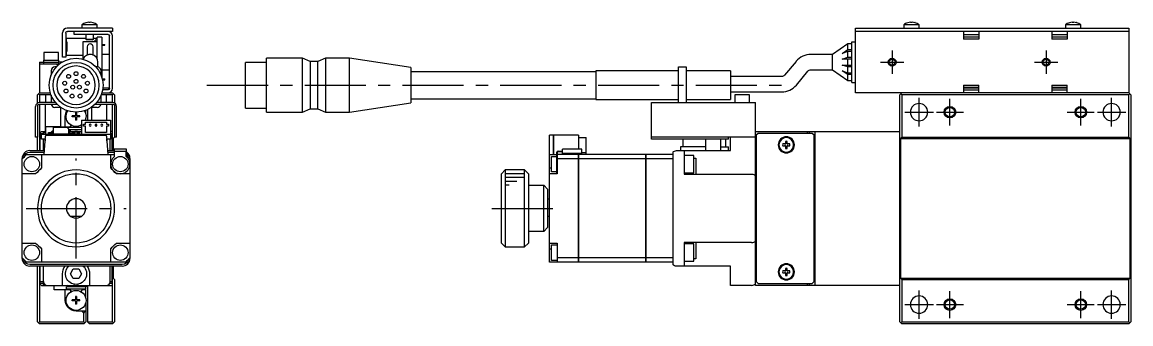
# Model space of a CAD drawing. Extents: x -1 to 606, y -8 to 221.
# Drawn here: x 318 to 606, y 68 to 146.4 of the extents above; entities that cross this region are included whole.
import ezdxf

# ---------------------------------------------------------------- set-up
doc = ezdxf.new("R2010")
doc.units = 0
doc.header["$LTSCALE"] = 0.5
doc.linetypes.add('CENTER', pattern=[50.8, 31.75, -6.35, 6.35, -6.35])
for name, color, linetype in [('MSM_CENTER', 1, 'CENTER'), ('MSM_CONTINUOUS', 7, 'CONTINUOUS'), ('MSM_NARROW', 5, 'CONTINUOUS')]:
    doc.layers.add(name, color=color, linetype=linetype)

msp = doc.modelspace()

# ---------------------------------------------------------------- linework, layer by layer
at = {"layer": 'MSM_CENTER'}
for p, q in [((544, 139), (544, 133)), ((584, 139), (584, 133)), ((541, 136), (547, 136)), ((581, 136), (587, 136)), ((366, 130), (516, 130)), ((551, 119.3), (551, 126.7)), ((559, 119.5), (559, 126.5)), ((593, 119.5), (593, 126.5)), ((601, 119.3), (601, 126.7)), ((547.3, 123), (554.7, 123)), ((555.5, 123), (562.5, 123)), ((589.5, 123), (596.5, 123)), ((597.3, 123), (604.7, 123)), ((332, 85), (332, 111)), ((319, 98), (345, 98)), ((440, 98), (458, 98)), ((551, 69.3), (551, 76.7)), ((559, 69.5), (559, 76.5)), ((593, 69.5), (593, 76.5)), ((601, 69.3), (601, 76.7)), ((547.3, 73), (554.7, 73)), ((555.5, 73), (562.5, 73)), ((589.5, 73), (596.5, 73)), ((597.3, 73), (604.7, 73))]:
    msp.add_line(p, q, dxfattribs=at)
at = {"layer": 'MSM_CONTINUOUS'}
for p, q in [((341.5, 144.8), (329.7, 144.8)), ((341.5, 144), (329.8, 144)), ((331.5, 143.2), (331.5, 144)), ((333.5, 145.7), (333.5, 144.8)), ((337.5, 145.7), (333.5, 145.7)), ((334.57, 146.26), (334.55, 146.26)), ((335.3, 146.26), (335.3, 146.39)), ((335.7, 146.26), (335.3, 146.26)), ((335.7, 146.39), (335.7, 146.26)), ((336.45, 146.26), (336.43, 146.26)), ((337.5, 144.8), (337.5, 145.7)), ((341.5, 144.8), (341.5, 144)), ((534.5, 128), (534.5, 144.8)), ((534.5, 144.8), (605.5, 144.8)), ((605.5, 144), (534.5, 144)), ((547, 145.7), (547, 144.8)), ((551, 145.7), (547, 145.7)), ((548.07, 146.26), (548.05, 146.26)), ((548.8, 146.26), (548.8, 146.39)), ((549.2, 146.26), (548.8, 146.26)), ((549.2, 146.39), (549.2, 146.26)), ((549.95, 146.26), (549.93, 146.26)), ((551, 144.8), (551, 145.7)), ((562.5, 144), (562.5, 142)), ((566.5, 144), (566.5, 142)), ((585.5, 144), (585.5, 142)), ((589, 145.7), (589, 144.8)), ((593, 145.7), (589, 145.7)), ((589.5, 144), (589.5, 142)), ((590.07, 146.26), (590.05, 146.26)), ((590.8, 146.26), (590.8, 146.39)), ((591.2, 146.26), (590.8, 146.26)), ((591.2, 146.39), (591.2, 146.26)), ((591.95, 146.26), (591.93, 146.26)), ((593, 144.8), (593, 145.7)), ((605.5, 144.8), (605.5, 128)), ((328.5, 137.3), (328.5, 143.6)), ((329.3, 143.5), (329.3, 137.3)), ((329.5, 142.25), (334.5, 142.25)), ((329.5, 141.25), (329.5, 142.25)), ((329.5, 141.25), (329.6, 141.25)), ((329.6, 141.25), (329.6, 138.75)), ((340.3, 143.2), (331.5, 143.2)), ((333.8, 141.25), (333.8, 136.76)), ((337.5, 141.25), (333.8, 141.25)), ((334.5, 143.2), (334.5, 142)), ((334.5, 142), (334.7, 141.8)), ((334.5, 142), (336.5, 142)), ((336.3, 141.8), (334.7, 141.8)), ((336.3, 141.8), (336.5, 142)), ((336.5, 142), (336.5, 143.2)), ((336.5, 142.25), (337.5, 142.25)), ((337.5, 141.7), (336.95, 141.7)), ((336.95, 141.25), (336.95, 141.7)), ((337.5, 136.76), (337.5, 142.5)), ((338.7, 142.5), (337.5, 142.5)), ((338.7, 142.5), (338.7, 132.03)), ((340.7, 129.2), (340.7, 142.8)), ((341.5, 129.2), (341.5, 142.8)), ((533.5, 141.25), (534.5, 141.25)), ((533.5, 130.75), (533.5, 141.25)), ((562.5, 143.2), (566.5, 143.2)), ((566.5, 142.5), (562.5, 142.5)), ((566.5, 142), (562.5, 142)), ((585.5, 143.2), (589.5, 143.2)), ((589.5, 142.5), (585.5, 142.5)), ((589.5, 142), (585.5, 142)), ((323.6, 138.5), (323.6, 136.5)), ((327.4, 138.5), (323.6, 138.5)), ((327.4, 136.5), (327.4, 138.5)), ((329.6, 140.45), (329.5, 140.45)), ((329.5, 140.45), (329.5, 139.55)), ((329.6, 140.07), (329.5, 140.07)), ((329.6, 139.92), (329.5, 139.92)), ((329.6, 139.55), (329.5, 139.55)), ((329.5, 137.75), (329.5, 138.75)), ((329.5, 138.75), (329.6, 138.75)), ((334.9, 140), (334.9, 137.85)), ((336.4, 137.85), (336.4, 140)), ((338.7, 140.62), (339.5, 140.62)), ((338.7, 140.37), (339.5, 140.37)), ((339.5, 140.37), (339.5, 140.62)), ((532.5, 140.75), (528.5, 138)), ((531.05, 138.25), (532.5, 139.25)), ((532.5, 138.75), (531.05, 138.25)), ((533.5, 140.75), (532.5, 140.75)), ((532.5, 139.25), (532.5, 140.75)), ((532.5, 139.25), (533.5, 139.25)), ((533.5, 138.75), (532.5, 138.75)), ((532.5, 137.25), (532.5, 138.75)), ((322.5, 136), (322.5, 128)), ((322.5, 136), (323.5, 136)), ((327.67, 135.5), (322.5, 135.5)), ((323.5, 136.5), (323.5, 135.5)), ((323.5, 136.5), (327.5, 136.5)), ((323.5, 136), (327.5, 136)), ((327, 135.5), (327.31, 135.19)), ((327.5, 135.36), (327.5, 136.5)), ((328.39, 136), (327.5, 136)), ((329.3, 137.3), (328.5, 137.3)), ((333.8, 137.75), (329.5, 137.75)), ((337.65, 134.74), (337.65, 136)), ((340.7, 138), (338.7, 138)), ((381.5, 135.95), (376, 135.95)), ((376, 124.05), (376, 135.95)), ((390.8, 137), (381.5, 137)), ((381.5, 123), (381.5, 137)), ((392.8, 136.15), (390.8, 137)), ((390.8, 123), (390.8, 137)), ((394.8, 136.15), (392.8, 136.15)), ((392.8, 136.15), (392.8, 123.85)), ((396.8, 137), (394.8, 136.15)), ((394.8, 123.85), (394.8, 136.15)), ((403, 137), (396.8, 137)), ((396.8, 137), (396.8, 123)), ((419, 134.57), (403, 137)), ((403, 123), (403, 137)), ((519.07, 136.21), (516.05, 132.61)), ((528.5, 138), (522.9, 138)), ((528.5, 134), (528.5, 138)), ((531.05, 136.75), (532.5, 137.25)), ((533.5, 136.75), (531.05, 136.75)), ((532.5, 137.25), (533.5, 137.25)), ((532.5, 135.25), (532.5, 136.75)), ((325.5, 133.75), (325.5, 132.6)), ((326.86, 134.75), (326.5, 134.75)), ((337.5, 134.75), (337.14, 134.75)), ((338.5, 132.6), (338.5, 133.75)), ((338.7, 134), (340.7, 134)), ((419, 134.57), (419, 125.43)), ((467, 133.5), (419, 133.5)), ((488.5, 133.75), (467, 133.75)), ((467, 133.75), (467, 126.25)), ((488.5, 134.75), (490.5, 134.75)), ((488.5, 125.5), (488.5, 134.75)), ((490.5, 134.75), (490.5, 125.5)), ((502, 133.75), (490.5, 133.75)), ((502, 133.75), (502, 126.25)), ((519.11, 130.04), (522.13, 133.64)), ((522.9, 134), (528.5, 134)), ((528.5, 134), (532.5, 131.25)), ((531.05, 135.25), (533.5, 135.25)), ((532.5, 134.75), (531.05, 135.25)), ((531.05, 133.75), (532.5, 133.25)), ((532.5, 132.75), (531.05, 133.75)), ((533.5, 134.75), (532.5, 134.75)), ((532.5, 133.25), (532.5, 134.75)), ((532.5, 133.25), (533.5, 133.25)), ((533.5, 132.75), (532.5, 132.75)), ((532.5, 131.25), (532.5, 132.75)), ((338.81, 131.62), (339.5, 131.62)), ((338.86, 131.37), (339.5, 131.37)), ((339.5, 131.37), (339.5, 131.62)), ((515.28, 132.25), (502, 132.25)), ((532.5, 131.25), (533.5, 131.25)), ((533.5, 130.75), (534.5, 130.75)), ((562.5, 130), (566.5, 130)), ((562.5, 130), (562.5, 128)), ((566.5, 128), (566.5, 130)), ((585.5, 130), (589.5, 130)), ((585.5, 130), (585.5, 128)), ((589.5, 128), (589.5, 130)), ((322, 127.5), (322.25, 127.75)), ((322, 125.37), (322, 127.5)), ((322.25, 127.75), (322.5, 128)), ((322.5, 127.5), (322.25, 127.75)), ((322.5, 128), (325.29, 128)), ((322.5, 127.5), (322.5, 125.5)), ((324.1, 127.5), (322.5, 127.5)), ((324.1, 127.5), (324.1, 125.5)), ((325.46, 127.5), (324.1, 127.5)), ((325.5, 127.4), (325.5, 125.5)), ((338.5, 125.5), (338.5, 127.4)), ((339.9, 127.5), (338.54, 127.5)), ((338.71, 128), (341.5, 128)), ((340.3, 128.8), (338.9, 128.8)), ((338.96, 129.3), (340.5, 129.3)), ((339.9, 125.5), (339.9, 127.5)), ((341.5, 127.5), (339.9, 127.5)), ((340.5, 128.85), (340.5, 129.3)), ((341.5, 128), (341.75, 127.75)), ((341.75, 127.75), (341.5, 127.5)), ((341.5, 125.5), (341.5, 127.5)), ((341.75, 127.75), (342, 127.5)), ((342, 127.5), (342, 125.37)), ((502, 128.25), (515.28, 128.25)), ((503.1, 127.5), (503.1, 125.5)), ((506.9, 127.5), (503.1, 127.5)), ((506.9, 125.5), (506.9, 127.5)), ((605.5, 128), (534.5, 128)), ((546.25, 127.75), (546, 127.5)), ((546, 68.5), (546, 127.5)), ((546.5, 128), (546.25, 127.75)), ((546.25, 127.75), (546.5, 127.5)), ((546.5, 127.5), (546.5, 116.5)), ((605.5, 127.5), (546.5, 127.5)), ((562.5, 129.5), (566.5, 129.5)), ((562.5, 129.3), (566.5, 129.3)), ((562.5, 128.8), (566.5, 128.8)), ((585.5, 129.5), (589.5, 129.5)), ((585.5, 129.3), (589.5, 129.3)), ((585.5, 128.8), (589.5, 128.8)), ((605.75, 127.75), (605.5, 128)), ((605.5, 127.5), (605.75, 127.75)), ((605.5, 116.5), (605.5, 127.5)), ((606, 127.5), (605.75, 127.75)), ((606, 127.5), (606, 68.5)), ((321.5, 116.5), (321.5, 124.5)), ((322, 124.8), (322, 116.5)), ((327.1, 125), (322.2, 125)), ((326.64, 125.5), (322.5, 125.5)), ((322.5, 125), (322.5, 113)), ((324, 125), (324, 118)), ((326.5, 125.5), (326.5, 125.67)), ((328.01, 124.25), (326.5, 124.25)), ((328, 119.08), (328, 124.25)), ((337.5, 124.25), (335.99, 124.25)), ((336, 124.25), (336, 120.9)), ((341.8, 125), (336.9, 125)), ((341.5, 125.5), (337.36, 125.5)), ((337.5, 125.67), (337.5, 125.5)), ((340, 120.9), (340, 125)), ((341.5, 113), (341.5, 125)), ((342, 124.8), (342, 116.5)), ((342.5, 116.5), (342.5, 124.5)), ((376, 124.05), (381.5, 124.05)), ((390.8, 123), (392.8, 123.85)), ((392.8, 123.85), (394.8, 123.85)), ((394.8, 123.85), (396.8, 123)), ((403, 123), (419, 125.43)), ((419, 126.5), (467, 126.5)), ((467, 126.25), (488.5, 126.25)), ((481.5, 116), (481.5, 125.5)), ((481.5, 125.5), (508.5, 125.5)), ((490.5, 126.25), (502, 126.25)), ((508.5, 78), (508.5, 125.5)), ((329.2, 119.2), (329.2, 121.9)), ((331, 121.75), (331, 122.04)), ((331.79, 122.04), (331, 122.04)), ((331.79, 121.75), (331, 121.75)), ((331.53, 122.04), (331.53, 121.75)), ((332.14, 122.9), (331.85, 122.9)), ((331.85, 122.9), (331.85, 122.1)), ((332.14, 122.37), (331.85, 122.37)), ((331.85, 121.69), (331.85, 120.9)), ((331.85, 121.43), (332.14, 121.43)), ((332.14, 122.9), (332.14, 122.1)), ((332.14, 121.69), (332.14, 120.9)), ((333, 122.04), (332.2, 122.04)), ((333, 121.75), (332.2, 121.75)), ((332.47, 122.04), (332.47, 121.75)), ((333, 121.75), (333, 122.04)), ((334.5, 122.61), (334.5, 123.46)), ((334.5, 120.9), (334.5, 121.19)), ((335, 123.68), (335, 120.9)), ((381.5, 123), (390.8, 123)), ((396.8, 123), (403, 123)), ((324.1, 119.2), (324.1, 117.2)), ((327.9, 119.2), (324.1, 119.2)), ((326.1, 118.19), (325.99, 118.19)), ((326.1, 117.4), (326.1, 118.98)), ((326.2, 119.08), (329.58, 119.08)), ((327.9, 119.08), (327.9, 119.2)), ((328, 119.2), (330.45, 119.2)), ((329.65, 119.05), (329.97, 118.73)), ((333.43, 119), (329.7, 119)), ((330, 118.66), (330, 117.4)), ((333.43, 118.4), (330, 118.4)), ((330, 118.2), (330, 118.19)), ((330.45, 118.2), (330, 118.2)), ((330, 118.2), (330, 118.2)), ((330.11, 118.19), (330, 118.19)), ((330.45, 119.2), (330.62, 119.5)), ((330.45, 118.2), (330.57, 118)), ((332.14, 120.9), (331.85, 120.9)), ((333.38, 119.5), (333.43, 119.42)), ((333.43, 120.9), (333.43, 117.2)), ((333.43, 120.9), (340.93, 120.9)), ((333.93, 119.35), (333.93, 119.85)), ((333.93, 119.85), (334.43, 119.85)), ((334.43, 119.35), (333.93, 119.35)), ((334.43, 120.4), (339.93, 120.4)), ((334.43, 119.85), (334.43, 120.4)), ((334.43, 117.7), (334.43, 119.35)), ((339.93, 120.4), (339.93, 119.85)), ((339.93, 119.85), (340.43, 119.85)), ((339.93, 119.35), (339.93, 117.7)), ((340.43, 119.35), (339.93, 119.35)), ((340.43, 119.85), (340.43, 119.35)), ((340.93, 120.9), (340.93, 117.2)), ((322, 116.5), (321.5, 116.5)), ((322, 113), (322, 116.5)), ((323, 118), (322.5, 117.5)), ((322.7, 117.5), (323.5, 117.5)), ((322.7, 113), (322.7, 117.5)), ((323, 117), (322.7, 117)), ((323, 118), (324, 118)), ((341, 117.2), (323, 117.2)), ((323, 116), (323, 117.2)), ((324.03, 116), (323, 116)), ((323.5, 117.2), (323.5, 118)), ((323.5, 113), (323.5, 116)), ((323.75, 112), (324.08, 116.72)), ((324, 118), (324.1, 118)), ((324, 116), (324, 115.58)), ((324.38, 117), (339.62, 117)), ((324.83, 117.75), (325.66, 117.75)), ((324.83, 117.2), (324.83, 117.75)), ((325.05, 117.2), (325.05, 117.43)), ((325.56, 117.43), (325.05, 117.43)), ((325.3, 117.2), (325.3, 117.43)), ((325.36, 117.2), (325.36, 117.43)), ((325.66, 117.53), (325.66, 117.86)), ((325.78, 117.2), (325.78, 117.28)), ((325.89, 117.86), (325.89, 117.53)), ((325.89, 117.75), (326.1, 117.75)), ((326.1, 117.96), (325.99, 117.96)), ((329.9, 117.3), (326.2, 117.3)), ((327.78, 117.2), (327.78, 117.3)), ((327.9, 117.2), (327.9, 117.3)), ((328.5, 117.3), (328.5, 117.2)), ((329.31, 117.2), (329.31, 117.3)), ((330.11, 117.96), (330, 117.96)), ((330, 117.75), (330.21, 117.75)), ((330, 117.63), (330.21, 117.63)), ((330.21, 117.86), (330.21, 117.53)), ((330.41, 118), (333.43, 118)), ((330.44, 117.53), (330.44, 117.86)), ((330.44, 117.75), (330.5, 117.75)), ((330.44, 117.63), (330.5, 117.63)), ((330.5, 117.44), (330.5, 118)), ((330.5, 117.2), (330.5, 117.2)), ((330.54, 117.43), (331.05, 117.43)), ((330.73, 117.43), (330.73, 117.2)), ((330.8, 117.43), (330.8, 117.2)), ((331, 117.43), (331, 118)), ((331, 117.75), (331.75, 117.75)), ((331, 117.63), (331.75, 117.63)), ((331.05, 117.43), (331.05, 117.2)), ((331.75, 117.2), (331.75, 118)), ((332.25, 117.2), (332.25, 118)), ((332.25, 117.75), (333, 117.75)), ((332.25, 117.63), (333, 117.63)), ((333, 117.2), (333, 118)), ((339.93, 117.7), (334.43, 117.7)), ((339.92, 116.72), (340.25, 112)), ((341, 116), (339.97, 116)), ((340, 115.58), (340, 116)), ((340.9, 113), (340.9, 116)), ((341.5, 118), (340.93, 118)), ((340.93, 117.5), (341.3, 117.5)), ((341, 116), (341, 117.2)), ((341.3, 117), (341, 117)), ((341.3, 117.5), (341.3, 113)), ((342, 116.5), (341.65, 116.15)), ((341.65, 116.15), (341.65, 113)), ((342.5, 116.5), (342, 116.5)), ((455, 84), (455, 117)), ((456, 117), (455, 117)), ((456, 112), (456, 117)), ((456, 116.99), (456.01, 116.99)), ((456.01, 117), (456.01, 112)), ((462.5, 117), (456.01, 117)), ((462.5, 117), (462.5, 113.4)), ((462.5, 116.4), (464.5, 116.4)), ((462.5, 116), (462.51, 116)), ((462.51, 116), (462.51, 113.4)), ((464.5, 112), (464.5, 116.4)), ((508.5, 116.5), (481.5, 116.5)), ((501.5, 116), (481.5, 116)), ((489.75, 114), (489.75, 116)), ((495.5, 116), (495.5, 113)), ((499.5, 113), (499.5, 116)), ((500.75, 114), (500.75, 116)), ((501.5, 116), (501.5, 116.5)), ((502, 113), (502, 116.5)), ((508.5, 118), (546, 118)), ((509.2, 117.5), (508.7, 117)), ((508.7, 117), (508.7, 79)), ((523.2, 117.5), (509.2, 117.5)), ((516.26, 115.42), (516.26, 114.74)), ((516.74, 114.74), (516.74, 115.42)), ((522, 117.5), (522, 118)), ((522.5, 117.5), (522.5, 118)), ((523.7, 117), (523.2, 117.5)), ((523.7, 79), (523.7, 117)), ((524, 78), (524, 118)), ((546.5, 116.5), (546.15, 116.15)), ((546.15, 116.15), (546.15, 79.85)), ((546.15, 116.15), (605.85, 116.15)), ((546.5, 116.5), (605.5, 116.5)), ((605.85, 116.15), (605.5, 116.5)), ((605.85, 79.85), (605.85, 116.15)), ((320, 113), (323.82, 113)), ((320, 112.62), (323.79, 112.62)), ((340.18, 113), (341.9, 113)), ((340.21, 112.62), (341.9, 112.62)), ((345.1, 113.4), (341.9, 113.4)), ((341.9, 113.4), (341.9, 112.3)), ((342, 112.9), (345, 112.9)), ((342, 111.5), (342, 112.9)), ((345, 111.5), (345, 112.9)), ((345.1, 112.3), (345.1, 113.4)), ((456.9, 107), (456.9, 112.6)), ((457, 112.6), (457, 107)), ((457.2, 112.9), (458.4, 112.9)), ((457.2, 112.8), (458.4, 112.8)), ((463.4, 113.4), (458.4, 113.4)), ((458.4, 112.3), (458.4, 113.4)), ((463.4, 112.3), (463.4, 113.4)), ((463.4, 112.5), (464.5, 112.5)), ((487, 112.62), (487, 83.38)), ((488, 113), (502, 113)), ((489, 114), (489, 113)), ((495.5, 114), (489, 114)), ((490, 113), (490, 106.9)), ((499.5, 114), (501.5, 114)), ((501.5, 113), (501.5, 114)), ((508.7, 112.5), (508.5, 112.5)), ((516.26, 114.74), (515.58, 114.74)), ((515.58, 114.26), (516.26, 114.26)), ((516.26, 114.26), (516.26, 113.58)), ((517.42, 114.74), (516.74, 114.74)), ((516.74, 113.58), (516.74, 114.26)), ((516.74, 114.26), (517.42, 114.26)), ((523.7, 112.5), (524, 112.5)), ((318, 85), (318, 111)), ((319.15, 112), (342, 112)), ((323, 112), (323, 108.5)), ((341, 108.5), (341, 112)), ((341.9, 112.3), (342, 112.3)), ((345, 112.3), (345.1, 112.3)), ((346, 111), (346, 85)), ((455, 112), (456.9, 112)), ((455.5, 107.5), (455.5, 111.5)), ((455.5, 111.5), (457, 111.5)), ((462.5, 112), (457, 112)), ((462.5, 110.85), (457, 110.85)), ((463.4, 112.3), (458.4, 112.3)), ((462.5, 84), (462.5, 112.3)), ((462.5, 111.99), (462.51, 111.99)), ((462.5, 110.84), (462.51, 110.84)), ((462.51, 112.3), (462.51, 84)), ((480, 112), (462.51, 112)), ((480, 110.85), (462.51, 110.85)), ((480, 84), (480, 112)), ((480, 111.99), (480.01, 111.99)), ((480, 110.84), (480.01, 110.84)), ((480.01, 112), (480.01, 84)), ((487, 112), (480.01, 112)), ((487, 110.85), (480.01, 110.85)), ((492.5, 111.75), (490, 111.75)), ((492.5, 107.25), (492.5, 111.75)), ((492.5, 111.08), (493, 111.08)), ((493, 111.08), (493, 106.9)), ((524, 111.75), (523.7, 111.75)), ((321.5, 107), (318, 107)), ((346, 107), (342.5, 107)), ((443.5, 108), (442.5, 107)), ((442.5, 89), (442.5, 107)), ((448.5, 108), (443.5, 108)), ((443.5, 108), (443.5, 88)), ((449.5, 107), (448.5, 108)), ((448.5, 88), (448.5, 108)), ((449.5, 107), (449.5, 89)), ((455, 108.5), (455.5, 108.5)), ((457, 107), (455, 107)), ((456.9, 107.5), (455.5, 107.5)), ((490, 107.25), (492.5, 107.25)), ((490, 106.9), (507.5, 106.9)), ((508.7, 108), (508.5, 108)), ((508.7, 107), (508.5, 107)), ((449.5, 104), (453.5, 104)), ((454.5, 103), (453.5, 104)), ((453.5, 92), (453.5, 104)), ((508.7, 105.5), (508.5, 105.5)), ((523.7, 106.25), (524, 106.25)), ((454.5, 103), (454.5, 93)), ((523.8, 103), (523.7, 103)), ((524, 102.8), (523.8, 103)), ((523.8, 93), (523.8, 103)), ((454.5, 100.5), (455, 100.5)), ((330.5, 96), (333.5, 96)), ((454.5, 96), (455, 96)), ((453.5, 92), (454.5, 93)), ((523.7, 93), (523.8, 93)), ((523.8, 93), (524, 93.2)), ((453.5, 92), (449.5, 92)), ((508.5, 90.5), (508.7, 90.5)), ((524, 89.75), (523.7, 89.75)), ((318, 89), (321.5, 89)), ((323, 87.5), (323, 84)), ((341, 84), (341, 87.5)), ((342.5, 89), (346, 89)), ((442.5, 89), (443.5, 88)), ((443.5, 88), (448.5, 88)), ((448.5, 88), (449.5, 89)), ((455, 89), (457, 89)), ((455, 87.5), (455.5, 87.5)), ((455.5, 88.5), (457, 88.5)), ((455.5, 84.5), (455.5, 88.5)), ((457, 89), (457, 84)), ((490, 89.1), (490, 83)), ((507.5, 89.1), (490, 89.1)), ((492.5, 88.75), (490, 88.75)), ((492.5, 84.25), (492.5, 88.75)), ((493, 89.1), (493, 84.92)), ((508.7, 89), (508.5, 89)), ((508.5, 88), (508.7, 88)), ((344.85, 84), (319.15, 84)), ((462.5, 84), (455, 84)), ((457, 84.5), (455.5, 84.5)), ((462.5, 85.15), (457, 85.15)), ((462.5, 85.16), (462.51, 85.16)), ((462.5, 84.01), (462.51, 84.01)), ((480, 85.15), (462.51, 85.15)), ((480, 84), (462.51, 84)), ((480, 85.16), (480.01, 85.16)), ((480, 84.01), (480.01, 84.01)), ((487, 85.15), (480.01, 85.15)), ((487, 84), (480.01, 84)), ((490, 84.25), (492.5, 84.25)), ((493, 84.92), (492.5, 84.92)), ((523.7, 84.25), (524, 84.25)), ((344, 83.38), (320, 83.38)), ((344, 83), (320, 83)), ((322, 68.5), (322, 83)), ((322.5, 83), (322.5, 68.5)), ((322.7, 78.5), (322.7, 83)), ((323.5, 79), (323.5, 83)), ((328.5, 78), (328.5, 81)), ((330.56, 81), (331.28, 82.25)), ((331.28, 79.75), (330.56, 81)), ((331.28, 82.25), (332.72, 82.25)), ((332.72, 82.25), (333.44, 81)), ((333.44, 81), (332.72, 79.75)), ((335.5, 81), (335.5, 78)), ((340.9, 79), (340.9, 83)), ((341.3, 83), (341.3, 78.5)), ((341.5, 68.5), (341.5, 83)), ((341.65, 83), (341.65, 79.85)), ((502, 83), (488, 83)), ((502, 78), (502, 83)), ((508.5, 83.5), (508.7, 83.5)), ((516.26, 81.74), (515.58, 81.74)), ((515.58, 81.26), (516.26, 81.26)), ((516.26, 82.42), (516.26, 81.74)), ((516.26, 81.26), (516.26, 80.58)), ((516.74, 81.74), (516.74, 82.42)), ((517.42, 81.74), (516.74, 81.74)), ((516.74, 80.58), (516.74, 81.26)), ((516.74, 81.26), (517.42, 81.26)), ((524, 83.5), (523.7, 83.5)), ((322.5, 78.5), (323, 78)), ((322.7, 79), (323.5, 79)), ((323.5, 78.5), (322.7, 78.5)), ((323, 78), (341.5, 78)), ((323.5, 78), (323.5, 79)), ((326.3, 76.8), (326.3, 78)), ((330, 77.8), (329.8, 78)), ((330, 78), (330, 77.8)), ((330, 77.8), (330.45, 77.8)), ((330.57, 78), (330.45, 77.8)), ((332.72, 79.75), (331.28, 79.75)), ((333.55, 77.8), (333.43, 78)), ((333.55, 77.8), (335, 77.8)), ((334.77, 78), (334.77, 77.8)), ((335, 77.8), (335, 68.5)), ((340.5, 78), (340.5, 78.2)), ((341.3, 78.5), (340.77, 78.5)), ((340.9, 79), (341.3, 79)), ((341.65, 79.85), (342, 79.5)), ((342, 79.5), (342, 68.5)), ((507.5, 78), (502, 78)), ((546, 78), (508.5, 78)), ((508.7, 79), (509.2, 78.5)), ((509.2, 78.5), (523.2, 78.5)), ((522, 78), (522, 78.5)), ((522.5, 78), (522.5, 78.5)), ((523.2, 78.5), (523.7, 79)), ((546.15, 79.85), (546.5, 79.5)), ((546.15, 79.85), (605.85, 79.85)), ((546.5, 79.5), (546.5, 68.5)), ((546.5, 79.5), (605.5, 79.5)), ((605.5, 79.5), (605.85, 79.85)), ((605.5, 68.5), (605.5, 79.5)), ((330.45, 76.8), (326.3, 76.8)), ((329.2, 74.1), (329.2, 76.8)), ((329.5, 77), (329.5, 77.6)), ((334.5, 77.6), (329.5, 77.6)), ((334.5, 77), (329.5, 77)), ((330.62, 76.5), (330.45, 76.8)), ((332.14, 75.1), (331.85, 75.1)), ((331.85, 75.1), (331.85, 74.3)), ((332.14, 75.1), (332.14, 74.3)), ((333.55, 76.8), (333.38, 76.5)), ((334.5, 76.8), (333.55, 76.8)), ((334.5, 77), (334.5, 77.6)), ((334.5, 74.81), (334.5, 76.8)), ((331, 73.95), (331, 74.24)), ((331.79, 74.24), (331, 74.24)), ((331.79, 73.95), (331, 73.95)), ((331.53, 74.24), (331.53, 73.95)), ((332.14, 74.57), (331.85, 74.57)), ((331.85, 73.89), (331.85, 73.1)), ((331.85, 73.63), (332.14, 73.63)), ((332.14, 73.1), (331.85, 73.1)), ((332.14, 73.89), (332.14, 73.1)), ((333, 74.24), (332.2, 74.24)), ((333, 73.95), (332.2, 73.95)), ((332.47, 74.24), (332.47, 73.95)), ((333, 73.95), (333, 74.24)), ((334.5, 73.39), (334.5, 68.5)), ((334.5, 71.3), (332, 71.3)), ((333.5, 71.3), (334, 70.8)), ((334, 70.8), (334.35, 71.3)), ((334, 68.5), (334, 70.8)), ((322.5, 68), (322, 68.5)), ((322.25, 68.25), (322.5, 68.5)), ((322.5, 68.5), (334, 68.5)), ((334, 68), (322.5, 68)), ((334, 68.5), (334.25, 68.25)), ((334.5, 68.5), (334, 68)), ((335, 68.5), (341.5, 68.5)), ((335.5, 68), (335, 68.5)), ((341.5, 68), (335.5, 68)), ((341.5, 68.5), (341.75, 68.25)), ((342, 68.5), (341.5, 68)), ((546, 68.5), (546.25, 68.25)), ((546.5, 68.5), (546.25, 68.25)), ((546.25, 68.25), (546.5, 68)), ((546.5, 68.5), (605.5, 68.5)), ((605.5, 68), (546.5, 68)), ((605.75, 68.25), (605.5, 68.5)), ((605.5, 68), (605.75, 68.25)), ((605.75, 68.25), (606, 68.5))]:
    msp.add_line(p, q, dxfattribs=at)
for centre, radius in [((332, 130), 7), ((332, 130), 5.95), ((544, 136), 0.783), ((584, 136), 0.783), ((330.07, 132.3), 0.5), ((332, 133), 0.5), ((333.93, 132.3), 0.5), ((329.05, 130.52), 0.5), ((331.13, 129.5), 0.5), ((332, 131), 0.5), ((332.87, 129.5), 0.5), ((334.95, 130.52), 0.5), ((329.4, 128.5), 0.5), ((330.97, 127.18), 0.5), ((333.03, 127.18), 0.5), ((334.6, 128.5), 0.5), ((559, 123), 1.23), ((593, 123), 1.23), ((320.5, 109.5), 2), ((343.5, 109.5), 2), ((332, 98), 9), ((320.5, 86.5), 2), ((343.5, 86.5), 2), ((332, 74.1), 2.6), ((559, 73), 1.23), ((593, 73), 1.23)]:
    msp.add_circle(centre, radius, dxfattribs=at)
at = {"layer": 'MSM_CONTINUOUS', "extrusion": (0, 0, -1)}
for centre, radius in [((-332, 130), 5), ((-551, 123), 2.25), ((-601, 123), 2.25), ((-335.68, 119.6), 0.25), ((-337.18, 119.6), 0.25), ((-338.68, 119.6), 0.25), ((-516.5, 114.5), 2.1), ((-516.5, 114.5), 1.9), ((-332, 98), 10), ((-332, 98), 2.5), ((-516.5, 81.5), 2.1), ((-516.5, 81.5), 1.9), ((-551, 73), 2.25), ((-601, 73), 2.25)]:
    msp.add_circle(centre, radius, dxfattribs=at)
at = {"layer": 'MSM_CONTINUOUS'}
for centre, radius, start, end in [((329.7, 143.6), 1.2, 90, 180), ((335.5, 143.2), 3.2, 107.27, 128.6822), ((335.5, 143.2), 3.19, 93.5904, 106.9053), ((335.5, 143.2), 3.19, 73.0947, 86.4096), ((335.5, 143.2), 3.2, 51.3178, 72.73), ((340.3, 142.8), 1.2, 0, 90), ((549, 143.2), 3.2, 107.27, 128.6822), ((549, 143.2), 3.19, 93.5904, 106.9053), ((549, 143.2), 3.19, 73.0947, 86.4096), ((549, 143.2), 3.2, 51.3178, 72.73), ((591, 143.2), 3.2, 107.27, 128.6822), ((591, 143.2), 3.19, 93.5904, 106.9053), ((591, 143.2), 3.19, 73.0947, 86.4096), ((591, 143.2), 3.2, 51.3178, 72.73), ((335.65, 140), 0.75, 0, 180), ((335.65, 136), 2, 0, 157.5377), ((522.9, 133), 5, 90, 140), ((326.5, 133.75), 1, 90, 180), ((337.5, 133.75), 1, 0, 90), ((515.28, 133.25), 5, 270, 320), ((340.3, 129.2), 1.2, 270, 0), ((322.5, 124.5), 1, 90, 180), ((326.5, 125.25), 1, 194.4775, 270), ((337.5, 125.25), 1, 270, 345.5225), ((341.5, 124.5), 1, 0, 90), ((325.99, 117.86), 0.33, 90, 180), ((326.2, 118.98), 0.1, 90, 180), ((329.58, 118.98), 0.1, 45, 90), ((329.9, 118.66), 0.1, 0, 45), ((330.11, 117.86), 0.33, 0, 90), ((332, 118.7), 1.59, 143.8027, 169.1069), ((332, 118.7), 1.59, 190.893, 206.1641), ((332, 118.7), 1.59, 26.1505, 36.1973), ((324.5, 117), 1, 113.5781, 168.463), ((325.56, 117.53), 0.33, 270, 0), ((326.2, 117.4), 0.1, 180, 270), ((329.9, 117.4), 0.1, 270, 0), ((330.54, 117.53), 0.33, 180, 270), ((516.5, 114.5), 0.95, 75.3667, 104.6333), ((320, 111), 2, 90, 180), ((344, 111), 2, 0, 56.633), ((457.2, 112.6), 0.3, 90, 180), ((516.5, 114.5), 0.95, 165.3667, 194.6333), ((516.5, 114.5), 0.365, 138.8496, 221.1504), ((516.5, 114.5), 0.365, 48.8496, 131.1504), ((516.5, 114.5), 0.365, 228.8496, 311.1504), ((516.5, 114.5), 0.95, 255.3667, 284.6333), ((516.5, 114.5), 0.365, 318.8496, 41.1504), ((516.5, 114.5), 0.95, 345.3667, 14.6333), ((343.5, 109.5), 2.5, 126.8699, 53.1301), ((507.5, 90.6), 1.5, 270, 311.8103), ((320, 85), 2, 180, 270), ((344, 85), 2, 270, 0), ((516.5, 81.5), 0.95, 165.3667, 194.6333), ((516.5, 81.5), 0.365, 138.8496, 221.1504), ((516.5, 81.5), 0.95, 75.3667, 104.6333), ((516.5, 81.5), 0.365, 48.8496, 131.1504), ((516.5, 81.5), 0.365, 228.8496, 311.1504), ((516.5, 81.5), 0.365, 318.8496, 41.1504), ((516.5, 81.5), 0.95, 345.3667, 14.6333), ((324.5, 79), 1, 180, 270), ((332, 77.3), 1.59, 153.8358, 169.1069), ((332, 77.3), 1.59, 10.8931, 26.1642), ((339.9, 79), 1, 270, 0), ((507.5, 79.5), 1.5, 270, 311.8103), ((516.5, 81.5), 0.95, 255.3667, 284.6333), ((332, 77.3), 1.59, 190.893, 216.1972), ((332, 77.3), 1.59, 323.8028, 349.107)]:
    msp.add_arc(centre, radius, start, end, dxfattribs=at)
at = {"layer": 'MSM_CONTINUOUS', "extrusion": (0, 0, -1)}
for centre, radius, start, end in [((-329.8, 143.5), 0.5, 0, 90), ((-340.3, 142.8), 0.4, 90, 180), ((-515.28, 133.25), 1, 220, 270), ((-522.9, 133), 1, 40, 90), ((-340.3, 129.2), 0.4, 180, 270), ((-322.2, 124.8), 0.2, 0, 90), ((-341.8, 124.8), 0.2, 90, 180), ((-332, 121.9), 2.6, 236.7647, 33.6999), ((-332, 121.9), 2.8, 0, 32.617), ((-331.79, 122.1), 0.06, 180, 270), ((-331.79, 121.69), 0.06, 90, 180), ((-332.2, 122.1), 0.06, 270, 0), ((-332.2, 121.69), 0.06, 0, 90), ((-332, 121.9), 2.6, 146.3001, 202.6199), ((-332.11, 118.58), 1.75, 31.3783, 37.006), ((-332, 115.5), 2.6, 74.0576, 105.9424), ((-331.88, 118.58), 1.75, 142.994, 148.6217), ((-324.38, 116.7), 0.3, 4, 90), ((-325.56, 117.53), 0.1, 180, 270), ((-325.99, 117.86), 0.1, 0, 90), ((-330.11, 117.86), 0.1, 90, 180), ((-330.54, 117.53), 0.1, 270, 0), ((-339.62, 116.7), 0.3, 90, 176), ((-320, 111), 1.62, 9.7265, 90), ((-457.2, 112.6), 0.2, 0, 90), ((-488, 111.5), 1.5, 48.1897, 90), ((-332, 98), 19, 42.5369, 47.4631), ((-344, 111), 1.62, 128.1727, 170.2735), ((-332, 98), 19, 133.1736, 137.4631), ((-308.84, 121.16), 19, 221.7998, 228.2002), ((-355.16, 121.16), 19, 311.7998, 318.2002), ((-507.5, 105.4), 1.5, 90, 131.8103), ((-308.84, 74.84), 19, 131.7998, 138.2002), ((-355.16, 74.84), 19, 41.7998, 48.2002), ((-332, 98), 19, 312.5369, 317.4631), ((-320, 85), 1.62, 270, 350.2735), ((-344, 85), 1.62, 189.7265, 270), ((-332, 98), 19, 222.5369, 227.4631), ((-332, 81), 3.5, 0, 34.8499), ((-332, 81), 2.75, 133.3418, 46.6582), ((-332, 81), 3.5, 145.1501, 180), ((-488, 84.5), 1.5, 270, 311.8103), ((-332, 80.5), 2.6, 254.0576, 285.9424), ((-332.11, 77.41), 1.75, 322.994, 328.6217), ((-331.88, 77.41), 1.75, 211.3783, 217.006), ((-332, 74.1), 2.8, 270, 0), ((-331.79, 74.3), 0.06, 180, 270), ((-331.79, 73.89), 0.06, 90, 180), ((-332.2, 74.3), 0.06, 270, 0), ((-332.2, 73.89), 0.06, 0, 90)]:
    msp.add_arc(centre, radius, start, end, dxfattribs=at)
at = {"layer": 'MSM_NARROW'}
for p, q in [((448.5, 107), (443.5, 107)), ((448.5, 106), (443.5, 106)), ((446.5, 105), (443.5, 105)), ((444.5, 104), (443.5, 104))]:
    msp.add_line(p, q, dxfattribs=at)
for centre, radius in [((544, 136), 1), ((584, 136), 1), ((559, 123), 1.5), ((593, 123), 1.5), ((559, 73), 1.5), ((593, 73), 1.5)]:
    msp.add_circle(centre, radius, dxfattribs=at)

doc.saveas('drawing.dxf')
